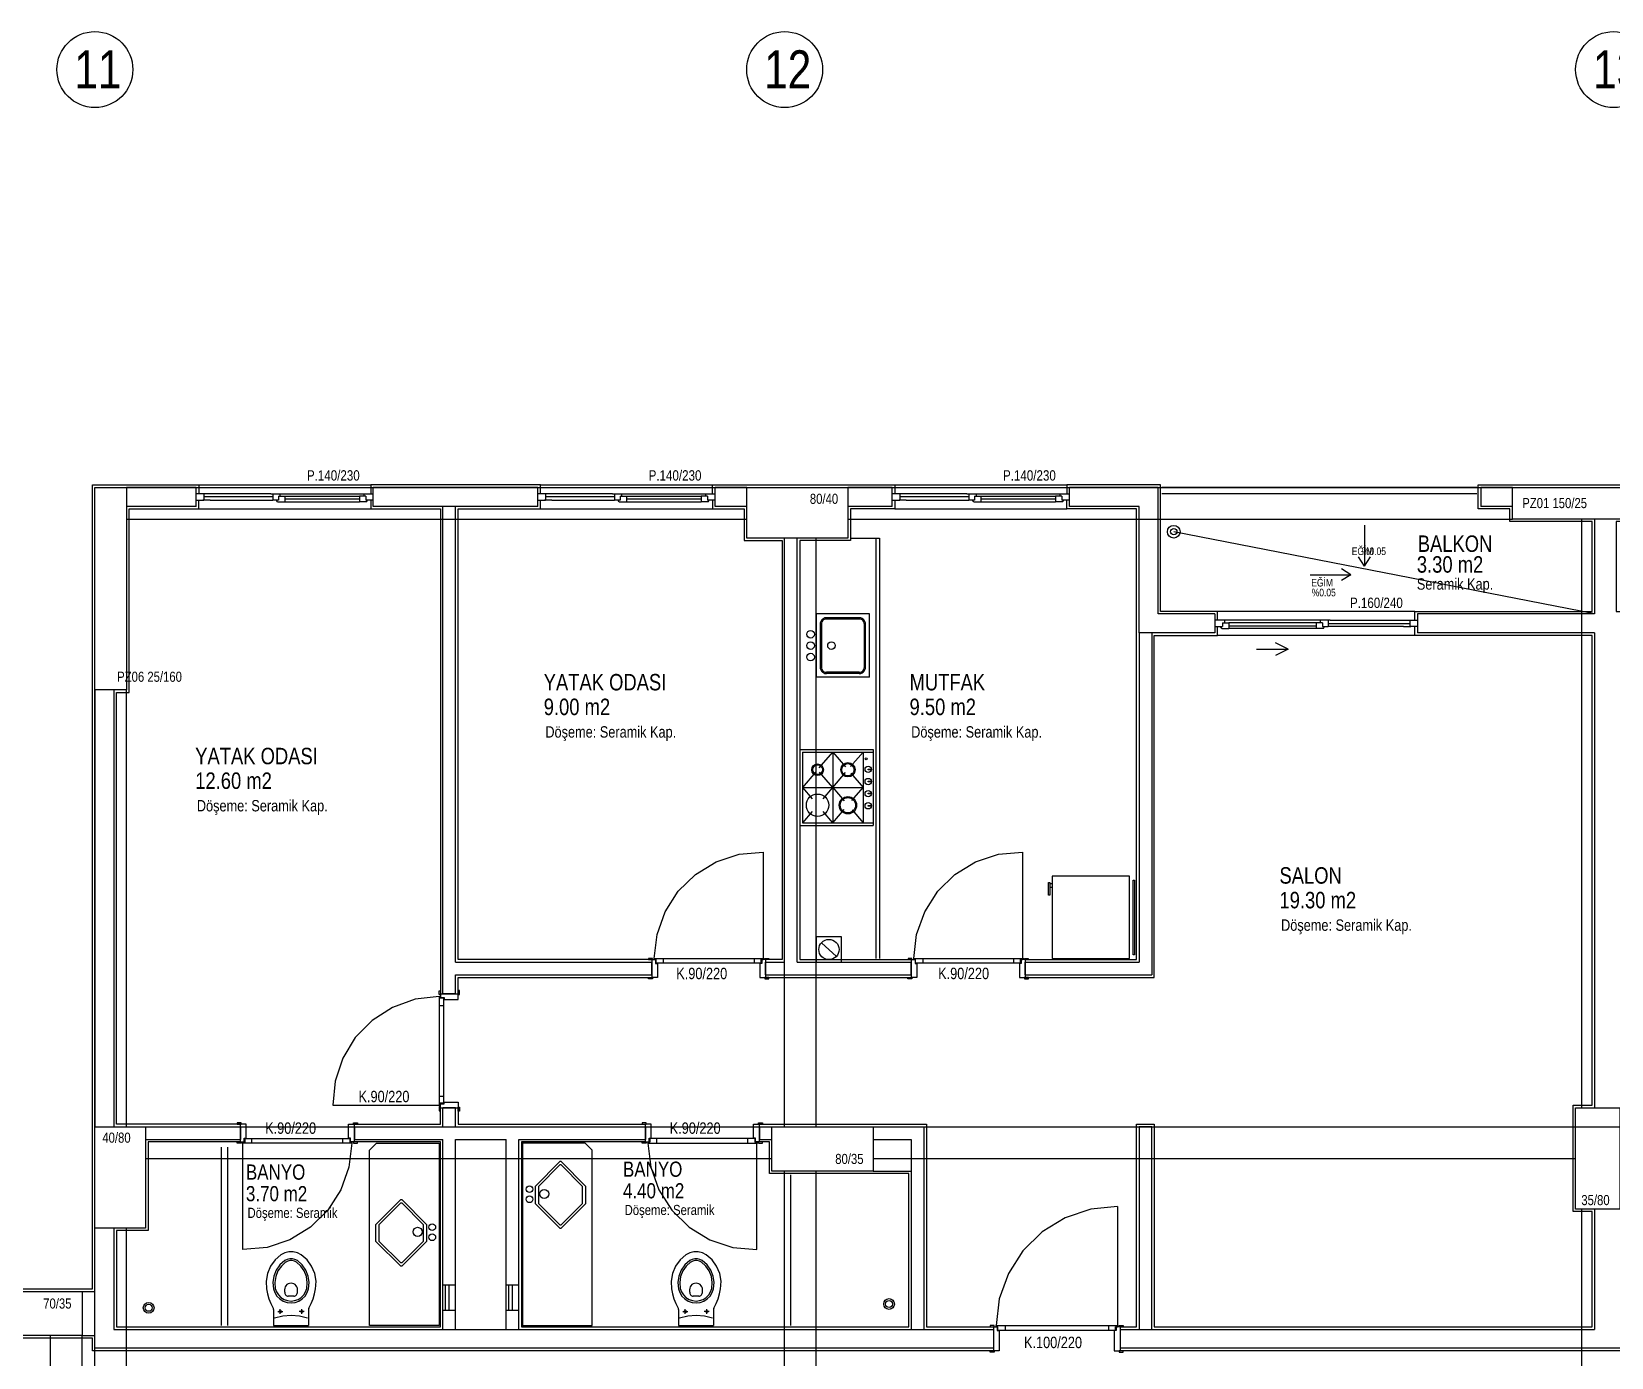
# Model space of a CAD drawing. Header units: centimetres. Extents: x 0 to 12847, y -30 to 2970.
# Drawn here: x 1662.8 to 1974.9, y 1356.9 to 1618.7 of the extents above; entities that cross this region are included whole.
import ezdxf

# ---------------------------------------------------------------- set-up
doc = ezdxf.new("R2010")
doc.units = ezdxf.units.CM
doc.layers.add('SCOTT-MIMARI', color=8, linetype='CONTINUOUS')
doc.styles.get("Standard").update_dxf_attribs({"font": 'arial.ttf', "width": 0.8})

msp = doc.modelspace()

# ---------------------------------------------------------------- linework, layer by layer
at = {"layer": 'SCOTT-MIMARI'}
for p, q in [((1710.05, 1527.47), (1695.3, 1527.47)), ((1695.3, 1526.22), (1696.8, 1526.22)), ((1698.05, 1526.22), (1696.64, 1526.22)), ((1696.8, 1527.47), (1696.8, 1526.22)), ((1710.42, 1526.84), (1696.8, 1526.84)), ((1698.05, 1526.22), (1710.42, 1526.22)), ((1710.05, 1527.47), (1711.92, 1527.47)), ((1710.42, 1527.47), (1710.42, 1526.22)), ((1711.55, 1526.22), (1710.42, 1526.22)), ((1711.55, 1526.97), (1712.8, 1526.97)), ((1711.55, 1526.97), (1711.55, 1526.22)), ((1711.92, 1526.97), (1711.92, 1527.47)), ((1712.8, 1526.97), (1727.55, 1526.97)), ((1712.8, 1526.97), (1712.8, 1525.84)), ((1727.55, 1526.4), (1712.8, 1526.4)), ((1728.8, 1526.97), (1727.55, 1526.97)), ((1727.55, 1526.97), (1727.55, 1525.84)), ((1728.42, 1527.47), (1728.42, 1526.97)), ((1728.42, 1527.47), (1730.3, 1527.47)), ((1728.8, 1526.97), (1728.8, 1526.22)), ((1730.3, 1526.22), (1728.8, 1526.22)), ((1777.55, 1527.47), (1762.8, 1527.47)), ((1762.8, 1526.22), (1764.3, 1526.22)), ((1765.55, 1526.22), (1764.14, 1526.22)), ((1764.3, 1527.47), (1764.3, 1526.22)), ((1777.92, 1526.84), (1764.3, 1526.84)), ((1765.55, 1526.22), (1777.92, 1526.22)), ((1777.55, 1527.47), (1779.42, 1527.47)), ((1777.92, 1527.47), (1777.92, 1526.22)), ((1779.05, 1526.22), (1777.92, 1526.22)), ((1779.05, 1526.97), (1780.3, 1526.97)), ((1779.05, 1526.97), (1779.05, 1526.22)), ((1779.42, 1526.97), (1779.42, 1527.47)), ((1780.3, 1526.97), (1795.05, 1526.97)), ((1780.3, 1526.97), (1780.3, 1525.84)), ((1795.05, 1526.4), (1780.3, 1526.4)), ((1796.3, 1526.97), (1795.05, 1526.97)), ((1795.05, 1526.97), (1795.05, 1525.84)), ((1795.92, 1527.47), (1795.92, 1526.97)), ((1795.92, 1527.47), (1797.8, 1527.47)), ((1796.3, 1526.97), (1796.3, 1526.22)), ((1797.8, 1526.22), (1796.3, 1526.22)), ((1847.55, 1527.47), (1832.8, 1527.47)), ((1832.8, 1526.22), (1834.3, 1526.22)), ((1835.55, 1526.22), (1834.14, 1526.22)), ((1834.3, 1527.47), (1834.3, 1526.22)), ((1847.92, 1526.84), (1834.3, 1526.84)), ((1835.55, 1526.22), (1847.92, 1526.22)), ((1847.55, 1527.47), (1849.42, 1527.47)), ((1847.92, 1527.47), (1847.92, 1526.22)), ((1849.05, 1526.22), (1847.92, 1526.22)), ((1849.05, 1526.97), (1850.3, 1526.97)), ((1849.05, 1526.97), (1849.05, 1526.22)), ((1849.42, 1526.97), (1849.42, 1527.47)), ((1850.3, 1526.97), (1865.05, 1526.97)), ((1850.3, 1526.97), (1850.3, 1525.84)), ((1865.05, 1526.4), (1850.3, 1526.4)), ((1866.3, 1526.97), (1865.05, 1526.97)), ((1865.05, 1526.97), (1865.05, 1525.84)), ((1865.92, 1527.47), (1865.92, 1526.97)), ((1865.92, 1527.47), (1867.8, 1527.47)), ((1866.3, 1526.97), (1866.3, 1526.22)), ((1867.8, 1526.22), (1866.3, 1526.22)), ((1711.39, 1525.84), (1712.8, 1525.84)), ((1712.8, 1525.84), (1727.55, 1525.84)), ((1728.96, 1525.84), (1727.55, 1525.84)), ((1778.89, 1525.84), (1780.3, 1525.84)), ((1780.3, 1525.84), (1795.05, 1525.84)), ((1796.46, 1525.84), (1795.05, 1525.84)), ((1848.89, 1525.84), (1850.3, 1525.84)), ((1850.3, 1525.84), (1865.05, 1525.84)), ((1866.46, 1525.84), (1865.05, 1525.84)), ((1830.3, 1518.72), (1830.3, 1435.72)), ((1828.3, 1503.72), (1817.8, 1503.72)), ((1817.8, 1503.72), (1817.8, 1491.22)), ((1818.55, 1501.72), (1818.55, 1493.22)), ((1818.8, 1501.72), (1818.8, 1493.22)), ((1826.3, 1502.97), (1819.8, 1502.97)), ((1826.3, 1502.72), (1819.8, 1502.72)), ((1827.3, 1493.22), (1827.3, 1501.72)), ((1827.55, 1493.22), (1827.55, 1501.72)), ((1828.3, 1491.22), (1828.3, 1503.72)), ((1898.42, 1502.47), (1896.55, 1502.47)), ((1896.55, 1501.22), (1898.05, 1501.22)), ((1898.05, 1501.97), (1899.3, 1501.97)), ((1898.05, 1501.97), (1898.05, 1501.22)), ((1898.42, 1502.47), (1898.42, 1501.97)), ((1916.55, 1501.97), (1899.3, 1501.97)), ((1899.3, 1501.97), (1899.3, 1500.84)), ((1899.3, 1501.4), (1916.55, 1501.4)), ((1917.8, 1501.97), (1916.55, 1501.97)), ((1916.55, 1501.97), (1916.55, 1500.84)), ((1919.3, 1502.47), (1917.42, 1502.47)), ((1917.42, 1501.97), (1917.42, 1502.47)), ((1917.8, 1501.97), (1917.8, 1501.22)), ((1917.8, 1501.22), (1918.92, 1501.22)), ((1918.92, 1502.47), (1918.92, 1501.22)), ((1918.92, 1501.84), (1935.05, 1501.84)), ((1933.8, 1501.22), (1918.92, 1501.22)), ((1919.3, 1502.47), (1936.55, 1502.47)), ((1933.8, 1501.22), (1935.21, 1501.22)), ((1935.05, 1502.47), (1935.05, 1501.22)), ((1936.55, 1501.22), (1935.05, 1501.22)), ((1897.89, 1500.84), (1899.3, 1500.84)), ((1916.55, 1500.84), (1899.3, 1500.84)), ((1917.96, 1500.84), (1916.55, 1500.84)), ((1826.3, 1492.22), (1819.8, 1492.22)), ((1826.3, 1491.97), (1819.8, 1491.97)), ((1828.3, 1491.22), (1817.8, 1491.22)), ((1814.55, 1476.96), (1829.05, 1476.96)), ((1814.55, 1476.96), (1814.55, 1461.96)), ((1815.05, 1476.46), (1815.05, 1462.46)), ((1815.05, 1476.46), (1829.05, 1476.46)), ((1818.39, 1473.36), (1821.05, 1476.46)), ((1821.05, 1476.46), (1823.55, 1473.54)), ((1821.05, 1476.46), (1821.05, 1462.46)), ((1824.58, 1473.58), (1827.05, 1476.46)), ((1827.05, 1476.46), (1827.05, 1462.46)), ((1829.05, 1476.96), (1829.05, 1461.96)), ((1828.05, 1472.97), (1828.05, 1473.1)), ((1828.05, 1473.1), (1828.67, 1473.1)), ((1828.67, 1472.97), (1828.05, 1472.97)), ((1817.66, 1472.51), (1815.05, 1469.46)), ((1821.05, 1469.46), (1818.43, 1472.52)), ((1821.05, 1469.46), (1823.56, 1472.39)), ((1824.61, 1472.3), (1827.05, 1469.46)), ((1828.05, 1470.57), (1828.05, 1470.71)), ((1828.05, 1470.71), (1828.67, 1470.71)), ((1828.67, 1470.57), (1828.05, 1470.57)), ((1815.05, 1469.46), (1816.97, 1467.22)), ((1815.05, 1469.46), (1827.05, 1469.46)), ((1819.13, 1467.22), (1821.05, 1469.46)), ((1821.05, 1469.46), (1823.29, 1466.85)), ((1824.84, 1466.89), (1827.05, 1469.46)), ((1828.05, 1468.18), (1828.05, 1468.31)), ((1828.05, 1468.31), (1828.67, 1468.31)), ((1828.67, 1468.18), (1828.05, 1468.18)), ((1816.97, 1464.7), (1815.05, 1462.46)), ((1821.05, 1462.46), (1819.13, 1464.7)), ((1821.05, 1462.46), (1823.32, 1465.12)), ((1824.86, 1465.02), (1827.05, 1462.46)), ((1828.05, 1465.78), (1828.05, 1465.92)), ((1828.05, 1465.92), (1828.67, 1465.92)), ((1828.67, 1465.78), (1828.05, 1465.78)), ((1815.05, 1462.46), (1827.05, 1462.46)), ((1827.05, 1462.46), (1829.05, 1462.46)), ((1807.3, 1456.71), (1807.3, 1435.72)), ((1858.55, 1456.71), (1858.55, 1435.72)), ((1879.66, 1451.94), (1864.41, 1451.94)), ((1879.66, 1435.69), (1879.66, 1451.94)), ((1880.41, 1436.44), (1880.41, 1451.19)), ((1880.41, 1451.19), (1880.66, 1451.19)), ((1880.66, 1451.19), (1880.66, 1436.44)), ((1863.66, 1450.69), (1863.91, 1450.69)), ((1863.66, 1448.19), (1863.66, 1450.69)), ((1863.91, 1448.19), (1863.66, 1448.19)), ((1863.91, 1450.69), (1863.91, 1448.19)), ((1864.41, 1450.44), (1863.91, 1450.44)), ((1864.41, 1449.69), (1863.91, 1449.69)), ((1785.44, 1435.71), (1784.67, 1435.71)), ((1784.67, 1435.71), (1784.67, 1435.47)), ((1785.44, 1435.47), (1785.44, 1435.71)), ((1785.8, 1435.72), (1807.3, 1435.72)), ((1785.8, 1435.47), (1785.8, 1435.72)), ((1787.58, 1435.72), (1787.58, 1434.75)), ((1805.51, 1435.72), (1805.51, 1434.75)), ((1807.3, 1435.47), (1807.3, 1435.72)), ((1807.66, 1435.71), (1808.42, 1435.71)), ((1807.66, 1435.47), (1807.66, 1435.71)), ((1808.42, 1435.71), (1808.42, 1435.47)), ((1836.69, 1435.71), (1835.92, 1435.71)), ((1835.92, 1435.71), (1835.92, 1435.47)), ((1836.69, 1435.47), (1836.69, 1435.71)), ((1837.05, 1435.72), (1858.55, 1435.72)), ((1837.05, 1435.47), (1837.05, 1435.72)), ((1838.83, 1435.72), (1838.83, 1434.75)), ((1856.76, 1435.72), (1856.76, 1434.75)), ((1858.55, 1435.47), (1858.55, 1435.72)), ((1858.91, 1435.71), (1859.67, 1435.71)), ((1858.91, 1435.47), (1858.91, 1435.71)), ((1859.67, 1435.71), (1859.67, 1435.47)), ((1864.41, 1435.69), (1879.66, 1435.69)), ((1880.66, 1436.44), (1880.41, 1436.44)), ((1784.67, 1435.47), (1785.44, 1435.47)), ((1785.3, 1435.47), (1786.05, 1435.47)), ((1785.3, 1435.47), (1785.3, 1431.97)), ((1786.18, 1435.48), (1785.8, 1435.48)), ((1786.05, 1435.47), (1786.05, 1434.72)), ((1786.05, 1434.72), (1786.42, 1434.72)), ((1786.18, 1434.75), (1786.18, 1435.48)), ((1806.92, 1434.75), (1786.18, 1434.75)), ((1786.42, 1434.72), (1786.42, 1431.97)), ((1807.05, 1434.72), (1806.67, 1434.72)), ((1806.67, 1434.72), (1806.67, 1431.97)), ((1806.92, 1435.48), (1807.3, 1435.48)), ((1806.92, 1434.75), (1806.92, 1435.48)), ((1807.05, 1435.47), (1807.05, 1434.72)), ((1807.8, 1435.47), (1807.05, 1435.47)), ((1808.42, 1435.47), (1807.66, 1435.47)), ((1807.8, 1435.47), (1807.8, 1431.97)), ((1835.92, 1435.47), (1836.69, 1435.47)), ((1836.55, 1435.47), (1837.3, 1435.47)), ((1836.55, 1435.47), (1836.55, 1431.97)), ((1837.43, 1435.48), (1837.05, 1435.48)), ((1837.3, 1435.47), (1837.3, 1434.72)), ((1837.3, 1434.72), (1837.67, 1434.72)), ((1837.43, 1434.75), (1837.43, 1435.48)), ((1858.17, 1434.75), (1837.43, 1434.75)), ((1837.67, 1434.72), (1837.67, 1431.97)), ((1858.3, 1434.72), (1857.92, 1434.72)), ((1857.92, 1434.72), (1857.92, 1431.97)), ((1858.17, 1435.48), (1858.55, 1435.48)), ((1858.17, 1434.75), (1858.17, 1435.48)), ((1858.3, 1435.47), (1858.3, 1434.72)), ((1859.05, 1435.47), (1858.3, 1435.47)), ((1859.67, 1435.47), (1858.91, 1435.47)), ((1859.05, 1435.47), (1859.05, 1431.97)), ((1743.3, 1428.58), (1743.3, 1429.34)), ((1743.3, 1429.34), (1743.55, 1429.34)), ((1743.55, 1429.34), (1743.55, 1428.58)), ((1747.34, 1429.36), (1747.05, 1429.36)), ((1747.05, 1429.36), (1747.05, 1428.58)), ((1747.34, 1428.58), (1747.34, 1429.36)), ((1784.66, 1431.68), (1784.66, 1431.97)), ((1784.66, 1431.97), (1785.44, 1431.97)), ((1785.44, 1431.68), (1784.66, 1431.68)), ((1786.42, 1431.97), (1785.3, 1431.97)), ((1785.44, 1431.97), (1785.44, 1431.68)), ((1806.67, 1431.97), (1807.8, 1431.97)), ((1807.66, 1431.97), (1807.66, 1431.68)), ((1808.44, 1431.97), (1807.66, 1431.97)), ((1807.66, 1431.68), (1808.44, 1431.68)), ((1808.44, 1431.68), (1808.44, 1431.97)), ((1835.91, 1431.68), (1835.91, 1431.97)), ((1835.91, 1431.97), (1836.69, 1431.97)), ((1836.69, 1431.68), (1835.91, 1431.68)), ((1837.67, 1431.97), (1836.55, 1431.97)), ((1836.69, 1431.97), (1836.69, 1431.68)), ((1857.92, 1431.97), (1859.05, 1431.97)), ((1858.91, 1431.97), (1858.91, 1431.68)), ((1859.69, 1431.97), (1858.91, 1431.97)), ((1858.91, 1431.68), (1859.69, 1431.68)), ((1859.69, 1431.68), (1859.69, 1431.97)), ((1743.55, 1428.58), (1743.3, 1428.58)), ((1743.3, 1428.22), (1743.3, 1406.72)), ((1743.55, 1428.22), (1743.3, 1428.22)), ((1743.3, 1426.43), (1744.26, 1426.43)), ((1743.53, 1427.84), (1743.53, 1428.22)), ((1744.26, 1427.84), (1743.53, 1427.84)), ((1743.55, 1428.72), (1743.55, 1427.97)), ((1743.55, 1428.72), (1747.05, 1428.72)), ((1743.55, 1427.97), (1744.3, 1427.97)), ((1744.26, 1407.1), (1744.26, 1427.84)), ((1744.3, 1427.97), (1744.3, 1427.59)), ((1744.3, 1427.59), (1747.05, 1427.59)), ((1747.05, 1427.59), (1747.05, 1428.72)), ((1747.05, 1428.58), (1747.34, 1428.58)), ((1743.3, 1408.5), (1744.26, 1408.5)), ((1722.3, 1406.72), (1743.3, 1406.72)), ((1743.55, 1406.72), (1743.3, 1406.72)), ((1743.3, 1406.36), (1743.3, 1405.59)), ((1743.55, 1406.36), (1743.3, 1406.36)), ((1743.3, 1405.59), (1743.55, 1405.59)), ((1743.53, 1407.1), (1743.53, 1406.72)), ((1744.26, 1407.1), (1743.53, 1407.1)), ((1743.55, 1406.97), (1744.3, 1406.97)), ((1743.55, 1406.22), (1743.55, 1406.97)), ((1743.55, 1405.59), (1743.55, 1406.36)), ((1743.55, 1406.22), (1747.05, 1406.22)), ((1744.3, 1406.97), (1744.3, 1407.34)), ((1744.3, 1407.34), (1747.05, 1407.34)), ((1747.05, 1407.34), (1747.05, 1406.22)), ((1747.05, 1406.36), (1747.34, 1406.36)), ((1747.05, 1405.58), (1747.05, 1406.36)), ((1747.34, 1405.58), (1747.05, 1405.58)), ((1747.34, 1406.36), (1747.34, 1405.58)), ((1675.3, 1402.47), (2729.05, 1402.47)), ((1703.41, 1403.25), (1703.41, 1402.97)), ((1704.19, 1403.25), (1703.41, 1403.25)), ((1703.41, 1402.97), (1704.19, 1402.97)), ((1705.17, 1402.97), (1704.05, 1402.97)), ((1704.05, 1399.47), (1704.05, 1402.97)), ((1704.19, 1402.97), (1704.19, 1403.25)), ((1705.17, 1400.22), (1705.17, 1402.97)), ((1725.42, 1402.97), (1726.55, 1402.97)), ((1725.42, 1400.22), (1725.42, 1402.97)), ((1726.41, 1402.97), (1726.41, 1403.25)), ((1726.41, 1403.25), (1727.19, 1403.25)), ((1727.19, 1402.97), (1726.41, 1402.97)), ((1726.55, 1399.47), (1726.55, 1402.97)), ((1727.19, 1403.25), (1727.19, 1402.97)), ((1783.41, 1403.25), (1783.41, 1402.97)), ((1784.19, 1403.25), (1783.41, 1403.25)), ((1783.41, 1402.97), (1784.19, 1402.97)), ((1785.17, 1402.97), (1784.05, 1402.97)), ((1784.05, 1399.47), (1784.05, 1402.97)), ((1784.19, 1402.97), (1784.19, 1403.25)), ((1785.17, 1400.22), (1785.17, 1402.97)), ((1805.42, 1402.97), (1806.55, 1402.97)), ((1805.42, 1400.22), (1805.42, 1402.97)), ((1806.41, 1402.97), (1806.41, 1403.25)), ((1806.41, 1403.25), (1807.19, 1403.25)), ((1807.19, 1402.97), (1806.41, 1402.97)), ((1806.55, 1399.47), (1806.55, 1402.97)), ((1807.19, 1403.25), (1807.19, 1402.97)), ((1703.42, 1399.47), (1704.19, 1399.47)), ((1703.42, 1399.22), (1703.42, 1399.47)), ((1704.19, 1399.22), (1703.42, 1399.22)), ((1704.05, 1399.47), (1704.8, 1399.47)), ((1704.19, 1399.47), (1704.19, 1399.22)), ((1704.55, 1399.47), (1704.55, 1399.22)), ((1704.93, 1399.45), (1704.55, 1399.45)), ((1726.05, 1399.22), (1704.55, 1399.22)), ((1704.55, 1378.22), (1704.55, 1399.22)), ((1704.8, 1400.22), (1705.17, 1400.22)), ((1704.8, 1399.47), (1704.8, 1400.22)), ((1704.93, 1400.18), (1725.67, 1400.18)), ((1704.93, 1400.18), (1704.93, 1399.45)), ((1706.33, 1399.22), (1706.33, 1400.18)), ((1724.26, 1399.22), (1724.26, 1400.18)), ((1725.8, 1400.22), (1725.42, 1400.22)), ((1725.67, 1400.18), (1725.67, 1399.45)), ((1725.67, 1399.45), (1726.05, 1399.45)), ((1725.8, 1399.47), (1725.8, 1400.22)), ((1726.55, 1399.47), (1725.8, 1399.47)), ((1726.05, 1399.47), (1726.05, 1399.22)), ((1727.17, 1399.47), (1726.41, 1399.47)), ((1726.41, 1399.47), (1726.41, 1399.22)), ((1726.41, 1399.22), (1727.17, 1399.22)), ((1727.17, 1399.22), (1727.17, 1399.47)), ((1783.42, 1399.47), (1784.19, 1399.47)), ((1783.42, 1399.22), (1783.42, 1399.47)), ((1784.19, 1399.22), (1783.42, 1399.22)), ((1784.05, 1399.47), (1784.8, 1399.47)), ((1784.19, 1399.47), (1784.19, 1399.22)), ((1784.55, 1399.47), (1784.55, 1399.22)), ((1784.93, 1399.45), (1784.55, 1399.45)), ((1784.55, 1399.22), (1806.05, 1399.22)), ((1784.8, 1399.47), (1784.8, 1400.22)), ((1784.8, 1400.22), (1785.17, 1400.22)), ((1805.67, 1400.18), (1784.93, 1400.18)), ((1784.93, 1400.18), (1784.93, 1399.45)), ((1786.33, 1399.22), (1786.33, 1400.18)), ((1804.26, 1399.22), (1804.26, 1400.18)), ((1805.8, 1400.22), (1805.42, 1400.22)), ((1805.67, 1400.18), (1805.67, 1399.45)), ((1805.67, 1399.45), (1806.05, 1399.45)), ((1805.8, 1399.47), (1805.8, 1400.22)), ((1806.55, 1399.47), (1805.8, 1399.47)), ((1806.05, 1399.47), (1806.05, 1399.22)), ((1806.05, 1378.22), (1806.05, 1399.22)), ((1807.17, 1399.47), (1806.41, 1399.47)), ((1806.41, 1399.47), (1806.41, 1399.22)), ((1806.41, 1399.22), (1807.17, 1399.22)), ((1807.17, 1399.22), (1807.17, 1399.47)), ((1877.3, 1386.71), (1877.3, 1363.22)), ((1714.59, 1368.99), (1713.51, 1368.99)), ((1794.59, 1368.99), (1793.51, 1368.99)), ((1710.61, 1366.36), (1710.61, 1363.22)), ((1711.46, 1365.97), (1712.43, 1365.97)), ((1711.92, 1365.5), (1711.92, 1366.43)), ((1716.64, 1365.97), (1715.66, 1365.97)), ((1716.18, 1365.5), (1716.18, 1366.43)), ((1717.48, 1366.36), (1717.48, 1363.22)), ((1790.61, 1366.36), (1790.61, 1363.22)), ((1791.46, 1365.97), (1792.43, 1365.97)), ((1791.92, 1365.5), (1791.92, 1366.43)), ((1796.64, 1365.97), (1795.66, 1365.97)), ((1796.18, 1365.5), (1796.18, 1366.43)), ((1797.48, 1366.36), (1797.48, 1363.22)), ((1710.61, 1363.22), (1717.48, 1363.22)), ((1790.61, 1363.22), (1797.48, 1363.22)), ((1852.94, 1363.21), (1852.17, 1363.21)), ((1852.17, 1363.21), (1852.17, 1362.97)), ((1852.17, 1362.97), (1852.94, 1362.97)), ((1852.8, 1362.97), (1853.55, 1362.97)), ((1852.8, 1362.97), (1852.8, 1358.22)), ((1852.94, 1362.97), (1852.94, 1363.21)), ((1853.3, 1363.22), (1877.3, 1363.22)), ((1853.3, 1362.97), (1853.3, 1363.22)), ((1853.68, 1362.98), (1853.3, 1362.98)), ((1853.55, 1362.97), (1853.55, 1362.22)), ((1853.55, 1362.22), (1853.92, 1362.22)), ((1853.68, 1362.25), (1853.68, 1362.98)), ((1876.92, 1362.25), (1853.68, 1362.25)), ((1853.92, 1362.22), (1853.92, 1358.22)), ((1855.08, 1363.22), (1855.08, 1362.25)), ((1875.51, 1363.22), (1875.51, 1362.25)), ((1877.05, 1362.22), (1876.67, 1362.22)), ((1876.67, 1362.22), (1876.67, 1358.22)), ((1876.92, 1362.98), (1877.3, 1362.98)), ((1876.92, 1362.25), (1876.92, 1362.98)), ((1877.05, 1362.97), (1877.05, 1362.22)), ((1877.8, 1362.97), (1877.05, 1362.97)), ((1877.3, 1362.97), (1877.3, 1363.22)), ((1877.66, 1363.21), (1878.42, 1363.21)), ((1877.66, 1362.97), (1877.66, 1363.21)), ((1878.42, 1362.97), (1877.66, 1362.97)), ((1877.8, 1362.97), (1877.8, 1358.22)), ((1878.42, 1363.21), (1878.42, 1362.97)), ((1852.16, 1357.93), (1852.16, 1358.22)), ((1852.16, 1358.22), (1852.94, 1358.22)), ((1852.94, 1357.93), (1852.16, 1357.93)), ((1853.92, 1358.22), (1852.8, 1358.22)), ((1852.94, 1358.22), (1852.94, 1357.93)), ((1876.67, 1358.22), (1877.8, 1358.22)), ((1877.66, 1358.22), (1877.66, 1357.93)), ((1878.44, 1358.22), (1877.66, 1358.22)), ((1877.66, 1357.93), (1878.44, 1357.93)), ((1878.44, 1357.93), (1878.44, 1358.22))]:
    msp.add_line(p, q, dxfattribs=at)
for points in [[(1649.05, 1370.47), (1674.8, 1370.47), (1674.8, 1529.22), (1695.8, 1529.22), (1695.8, 1527.47)], [(1695.8, 1529.22), (1729.8, 1529.22)], [(1763.3, 1527.47), (1763.3, 1529.22), (1729.8, 1529.22), (1729.8, 1527.47)], [(1763.3, 1529.22), (1797.3, 1529.22)], [(1797.3, 1527.47), (1797.3, 1529.22), (1833.3, 1529.22), (1833.3, 1527.47)], [(1833.3, 1529.22), (1867.3, 1529.22)], [(1897.05, 1502.47), (1897.05, 1504.22), (1885.8, 1504.22), (1885.8, 1529.22), (1867.3, 1529.22), (1867.3, 1527.47)], [(1936.05, 1502.47), (1936.05, 1504.22), (1971.05, 1504.22), (1971.05, 1521.97), (1954.8, 1521.97), (1954.8, 1524.47), (1948.55, 1524.47), (1948.55, 1529.22), (1999.55, 1529.22), (1999.55, 1524.47), (1993.3, 1524.47), (1993.3, 1521.97), (1975.8, 1521.97), (1975.8, 1504.22), (2010.8, 1504.22), (2010.8, 1502.47)], [(1675.3, 1528.72), (1681.55, 1528.72), (1681.55, 1488.72), (1675.3, 1488.72), (1675.3, 1528.72)], [(1704.05, 1402.97), (1679.55, 1402.97), (1679.55, 1488.22), (1682.05, 1488.22), (1682.05, 1524.47), (1695.8, 1524.47), (1695.8, 1526.22)], [(1681.55, 1528.72), (1804.05, 1528.72)], [(1695.3, 1528.72), (1681.55, 1528.72)], [(1695.3, 1524.97), (1695.3, 1528.72)], [(1711.39, 1525.84), (1711.17, 1526.22)], [(1711.92, 1527.47), (1728.42, 1527.47)], [(1728.96, 1525.84), (1729.17, 1526.22)], [(1729.8, 1526.22), (1729.8, 1524.47), (1743.55, 1524.47), (1743.55, 1428.72)], [(1762.8, 1528.72), (1730.3, 1528.72)], [(1730.3, 1524.97), (1730.3, 1528.72)], [(1785.3, 1435.47), (1747.05, 1435.47), (1747.05, 1524.47), (1763.3, 1524.47), (1763.3, 1526.22)], [(1762.8, 1524.97), (1762.8, 1528.72)], [(1778.89, 1525.84), (1778.67, 1526.22)], [(1779.42, 1527.47), (1795.92, 1527.47)], [(1796.46, 1525.84), (1796.67, 1526.22)], [(1797.3, 1526.22), (1797.3, 1524.47), (1803.55, 1524.47), (1803.55, 1518.22), (1811.05, 1518.22), (1811.05, 1435.47), (1807.8, 1435.47)], [(1804.05, 1528.72), (1797.8, 1528.72)], [(1797.8, 1524.97), (1797.8, 1528.72)], [(1804.05, 1528.72), (1824.05, 1528.72), (1824.05, 1518.72), (1804.05, 1518.72), (1804.05, 1528.72)], [(1833.3, 1526.22), (1833.3, 1524.47), (1824.55, 1524.47), (1824.55, 1518.22), (1814.55, 1518.22), (1814.55, 1435.47), (1836.55, 1435.47)], [(1824.05, 1528.72), (1955.3, 1528.72)], [(1832.8, 1528.72), (1824.05, 1528.72)], [(1832.8, 1524.97), (1832.8, 1528.72)], [(1848.89, 1525.84), (1848.67, 1526.22)], [(1849.42, 1527.47), (1865.92, 1527.47)], [(1859.05, 1435.47), (1881.05, 1435.47), (1881.05, 1524.47), (1867.3, 1524.47), (1867.3, 1526.22)], [(1866.46, 1525.84), (1866.67, 1526.22)], [(1867.8, 1524.97), (1867.8, 1528.72)], [(1885.3, 1528.72), (1867.8, 1528.72)], [(1885.3, 1503.72), (1885.3, 1528.72)], [(1948.3, 1528.72), (1886.05, 1528.72)], [(1948.3, 1527.47), (1886.05, 1527.47)], [(1955.3, 1528.72), (1949.05, 1528.72)], [(1949.05, 1528.72), (1949.05, 1524.97)], [(1955.3, 1528.72), (1992.8, 1528.72), (1992.8, 1522.47), (1955.3, 1522.47), (1955.3, 1528.72)], [(1695.3, 1524.97), (1681.55, 1524.97)], [(1695.8, 1524.47), (1729.8, 1524.47)], [(1762.8, 1524.97), (1730.3, 1524.97)], [(1744.05, 1428.72), (1744.05, 1524.97)], [(1746.55, 1434.97), (1746.55, 1524.97)], [(1763.3, 1524.47), (1797.3, 1524.47)], [(1804.05, 1524.97), (1797.8, 1524.97)], [(1832.8, 1524.97), (1824.05, 1524.97)], [(1833.3, 1524.47), (1867.3, 1524.47)], [(1881.55, 1524.97), (1867.8, 1524.97)], [(1881.55, 1499.97), (1881.55, 1524.97)], [(1955.3, 1524.97), (1949.05, 1524.97)], [(1681.55, 1522.47), (1804.05, 1522.47)], [(1824.05, 1522.47), (1955.3, 1522.47)], [(1971.55, 1503.72), (1888.42, 1519.97)], [(1926.08, 1521.25), (1926.08, 1513.17)], [(1969.05, 1406.22), (1969.05, 1522.47)], [(1971.55, 1522.47), (1971.55, 1503.72)], [(1811.55, 1402.47), (1811.55, 1518.72)], [(1811.55, 1434.97), (1811.55, 1518.72)], [(1814.05, 1434.97), (1814.05, 1518.72)], [(1817.8, 1402.47), (1817.8, 1518.72)], [(1824.55, 1518.72), (1830.3, 1518.72)], [(1829.55, 1518.72), (1829.55, 1435.72)], [(1926.08, 1513.17), (1924.91, 1515.02)], [(1926.08, 1513.17), (1927.25, 1515.02)], [(1915.33, 1511.47), (1923.41, 1511.47)], [(1923.41, 1511.47), (1921.56, 1512.64)], [(1923.41, 1511.47), (1921.56, 1510.31)], [(1936.05, 1504.22), (1897.05, 1504.22)], [(1819.8, 1502.97), (1819.52, 1502.94), (1819.26, 1502.84), (1819.02, 1502.69), (1818.82, 1502.5), (1818.67, 1502.26), (1818.58, 1501.99), (1818.55, 1501.72)], [(1819.8, 1502.72), (1819.58, 1502.69), (1819.36, 1502.62), (1819.17, 1502.5), (1819.02, 1502.34), (1818.9, 1502.15), (1818.82, 1501.94), (1818.8, 1501.72)], [(1827.55, 1501.72), (1827.52, 1501.99), (1827.42, 1502.26), (1827.28, 1502.5), (1827.08, 1502.69), (1826.84, 1502.84), (1826.58, 1502.94), (1826.3, 1502.97)], [(1827.3, 1501.72), (1827.27, 1501.94), (1827.2, 1502.15), (1827.08, 1502.34), (1826.92, 1502.5), (1826.73, 1502.62), (1826.52, 1502.69), (1826.3, 1502.72)], [(1859.05, 1431.97), (1884.55, 1431.97), (1884.55, 1499.47), (1897.05, 1499.47), (1897.05, 1501.22)], [(1877.8, 1362.97), (1881.05, 1362.97), (1881.05, 1402.97), (1884.55, 1402.97), (1884.55, 1362.97), (1971.05, 1362.97), (1971.05, 1385.72), (1967.3, 1385.72), (1967.3, 1406.72), (1971.05, 1406.72), (1971.05, 1499.47), (1936.05, 1499.47), (1936.05, 1501.22)], [(1896.55, 1503.72), (1885.3, 1503.72)], [(1896.55, 1503.72), (1896.55, 1499.97)], [(1897.89, 1500.84), (1897.67, 1501.22)], [(1917.42, 1502.47), (1898.42, 1502.47)], [(1917.96, 1500.84), (1918.17, 1501.22)], [(1971.55, 1503.72), (1936.55, 1503.72)], [(1936.55, 1503.72), (1936.55, 1499.97)], [(1881.55, 1499.97), (1881.55, 1434.97)], [(1896.55, 1499.97), (1881.55, 1499.97)], [(1884.05, 1499.97), (1884.05, 1432.47)], [(1936.05, 1499.47), (1897.05, 1499.47)], [(1910.99, 1496.8), (1908.49, 1498.05)], [(1971.55, 1499.97), (1936.55, 1499.97)], [(1971.55, 1499.97), (1971.55, 1406.22)], [(1904.74, 1496.8), (1910.99, 1496.8)], [(1910.99, 1496.8), (1908.49, 1495.55)], [(1818.55, 1493.22), (1818.58, 1492.94), (1818.67, 1492.67), (1818.82, 1492.44), (1819.02, 1492.24), (1819.26, 1492.09), (1819.52, 1492), (1819.8, 1491.97)], [(1818.8, 1493.22), (1818.82, 1492.99), (1818.9, 1492.78), (1819.02, 1492.59), (1819.17, 1492.43), (1819.36, 1492.32), (1819.58, 1492.24), (1819.8, 1492.22)], [(1826.3, 1492.22), (1826.52, 1492.24), (1826.73, 1492.32), (1826.92, 1492.43), (1827.08, 1492.59), (1827.2, 1492.78), (1827.27, 1492.99), (1827.3, 1493.22)], [(1826.3, 1491.97), (1826.58, 1492), (1826.84, 1492.09), (1827.08, 1492.24), (1827.28, 1492.44), (1827.42, 1492.67), (1827.52, 1492.94), (1827.55, 1493.22)], [(1675.3, 1402.47), (1675.3, 1488.72)], [(1675.3, 1488.72), (1675.3, 1402.47)], [(1679.05, 1488.72), (1679.05, 1402.47)], [(1681.55, 1402.47), (1681.55, 1488.72)], [(1814.55, 1461.96), (1829.05, 1461.96)], [(1785.8, 1435.72), (1786.36, 1440.45), (1787.96, 1444.94), (1790.54, 1448.96), (1793.95, 1452.29), (1798.02, 1454.77), (1802.55, 1456.27), (1807.3, 1456.71)], [(1837.05, 1435.72), (1837.61, 1440.45), (1839.21, 1444.94), (1841.79, 1448.96), (1845.2, 1452.29), (1849.27, 1454.77), (1853.8, 1456.27), (1858.55, 1456.71)], [(1864.41, 1451.94), (1864.41, 1435.69)], [(1817.8, 1434.97), (1822.8, 1434.97), (1822.8, 1439.97), (1817.8, 1439.97), (1817.8, 1434.97)], [(1821.77, 1436.11), (1818.83, 1438.82)], [(1807.53, 1435.61), (1807.38, 1435.61), (1807.53, 1435.61)], [(1858.78, 1435.61), (1858.63, 1435.61), (1858.78, 1435.61)], [(1746.55, 1434.97), (1785.3, 1434.97)], [(1746.55, 1428.72), (1746.55, 1432.47)], [(1746.55, 1432.47), (1785.3, 1432.47)], [(1785.3, 1432.47), (1785.3, 1434.97)], [(1807.8, 1434.97), (1811.55, 1434.97)], [(1807.8, 1432.47), (1807.8, 1434.97)], [(1807.8, 1432.47), (1836.55, 1432.47)], [(1814.05, 1434.97), (1836.55, 1434.97)], [(1836.55, 1432.47), (1836.55, 1434.97)], [(1859.05, 1434.97), (1881.55, 1434.97)], [(1859.05, 1432.47), (1859.05, 1434.97)], [(1859.05, 1432.47), (1884.05, 1432.47)], [(1747.05, 1428.72), (1747.05, 1431.97), (1785.3, 1431.97)], [(1807.8, 1431.97), (1836.55, 1431.97)], [(1743.3, 1428.22), (1738.56, 1427.66), (1734.07, 1426.05), (1730.06, 1423.48), (1726.73, 1420.07), (1724.25, 1415.99), (1722.75, 1411.47), (1722.3, 1406.72)], [(1746.55, 1428.72), (1744.05, 1428.72)], [(1726.55, 1402.97), (1743.55, 1402.97), (1743.55, 1406.22)], [(1743.4, 1406.48), (1743.4, 1406.64), (1743.4, 1406.48)], [(1744.05, 1402.47), (1744.05, 1406.22)], [(1746.55, 1406.22), (1744.05, 1406.22)], [(1746.55, 1402.47), (1746.55, 1406.22)], [(1747.05, 1406.22), (1747.05, 1402.97), (1784.05, 1402.97)], [(1967.8, 1406.22), (1976.55, 1406.22), (1976.55, 1386.22), (1967.8, 1386.22), (1967.8, 1406.22)], [(1675.3, 1402.47), (1685.3, 1402.47), (1685.3, 1382.47), (1675.3, 1382.47), (1675.3, 1402.47)], [(1685.3, 1402.47), (1809.05, 1402.47)], [(1685.3, 1402.47), (1704.05, 1402.47)], [(1704.05, 1402.47), (1704.05, 1399.97)], [(1726.55, 1402.47), (1744.05, 1402.47)], [(1726.55, 1402.47), (1726.55, 1399.97)], [(1746.55, 1402.47), (1784.05, 1402.47)], [(1784.05, 1402.47), (1784.05, 1399.97)], [(1806.55, 1402.97), (1839.55, 1402.97), (1839.55, 1362.97), (1852.8, 1362.97)], [(1806.55, 1402.47), (1809.05, 1402.47)], [(1806.55, 1402.47), (1806.55, 1399.97)], [(1809.05, 1402.47), (1829.05, 1402.47), (1829.05, 1393.72), (1809.05, 1393.72), (1809.05, 1402.47)], [(1829.05, 1402.47), (1967.8, 1402.47)], [(1829.05, 1402.47), (1839.05, 1402.47)], [(1839.05, 1402.47), (1839.05, 1362.47)], [(1884.05, 1362.47), (1884.05, 1402.47), (1881.55, 1402.47), (1881.55, 1362.47)], [(1704.05, 1399.47), (1685.8, 1399.47), (1685.8, 1381.97), (1679.55, 1381.97), (1679.55, 1362.97), (1743.55, 1362.97), (1743.55, 1399.47), (1726.55, 1399.47)], [(1685.3, 1399.97), (1704.05, 1399.97)], [(1700.3, 1363.22), (1700.3, 1398.47)], [(1701.55, 1363.22), (1701.55, 1398.47)], [(1704.32, 1399.32), (1704.47, 1399.32), (1704.32, 1399.32)], [(1726.05, 1399.22), (1725.49, 1394.48), (1723.88, 1389.99), (1721.31, 1385.98), (1717.9, 1382.64), (1713.82, 1380.16), (1709.3, 1378.66), (1704.55, 1378.22)], [(1726.55, 1399.97), (1744.05, 1399.97)], [(1729.55, 1363.22), (1729.55, 1397.82), (1730.94, 1399.22), (1743.3, 1399.22), (1743.3, 1363.22), (1729.55, 1363.22), (1729.55, 1363.22)], [(1744.05, 1362.47), (1744.05, 1399.97)], [(1746.55, 1362.47), (1746.55, 1399.97)], [(1746.55, 1399.97), (1756.55, 1399.97)], [(1756.55, 1362.47), (1756.55, 1399.97)], [(1759.05, 1362.47), (1759.05, 1399.97)], [(1759.05, 1399.97), (1784.05, 1399.97)], [(1784.05, 1399.47), (1759.55, 1399.47), (1759.55, 1362.97), (1836.05, 1362.97), (1836.05, 1393.22), (1808.55, 1393.22), (1808.55, 1399.47), (1806.55, 1399.47)], [(1773.55, 1363.22), (1773.55, 1397.82), (1772.15, 1399.22), (1759.8, 1399.22), (1759.8, 1363.22), (1773.55, 1363.22), (1773.55, 1363.22)], [(1784.55, 1399.22), (1785.11, 1394.48), (1786.71, 1389.99), (1789.29, 1385.98), (1792.7, 1382.64), (1796.77, 1380.16), (1801.3, 1378.66), (1806.05, 1378.22)], [(1806.28, 1399.32), (1806.13, 1399.32), (1806.28, 1399.32)], [(1806.55, 1399.97), (1809.05, 1399.97)], [(1829.05, 1399.97), (1836.55, 1399.97)], [(1836.55, 1399.97), (1836.55, 1362.47)], [(1685.3, 1396.22), (1809.05, 1396.22)], [(1767.39, 1395.58), (1767.17, 1395.58), (1762.27, 1390.68), (1762.27, 1387.34), (1767.17, 1382.43), (1767.39, 1382.43), (1772.29, 1387.34), (1772.29, 1390.68), (1767.39, 1395.58)], [(1829.05, 1396.22), (1967.8, 1396.22)], [(1767.39, 1394.92), (1767.17, 1394.92), (1762.93, 1390.68), (1762.93, 1387.34), (1767.17, 1383.1), (1767.39, 1383.1), (1771.62, 1387.34), (1771.62, 1390.68), (1767.39, 1394.92)], [(1811.55, 1291.22), (1811.55, 1393.72)], [(1811.55, 1363.22), (1811.55, 1392.97)], [(1812.8, 1363.22), (1812.8, 1392.97)], [(1817.8, 1291.22), (1817.8, 1393.72)], [(1829.05, 1393.72), (1836.55, 1393.72)], [(1735.71, 1388.08), (1735.93, 1388.08), (1740.83, 1383.18), (1740.83, 1379.84), (1735.93, 1374.93), (1735.71, 1374.93), (1730.81, 1379.84), (1730.81, 1383.18), (1735.71, 1388.08)], [(1735.71, 1387.42), (1735.93, 1387.42), (1740.16, 1383.18), (1740.16, 1379.84), (1735.93, 1375.6), (1735.71, 1375.6), (1731.47, 1379.84), (1731.47, 1383.18), (1735.71, 1387.42)], [(1877.3, 1386.71), (1872, 1386.18), (1866.96, 1384.48), (1862.43, 1381.7), (1858.63, 1377.98), (1855.75, 1373.5), (1853.95, 1368.5), (1853.3, 1363.22)], [(1969.05, 1298.72), (1969.05, 1386.22)], [(1971.55, 1386.22), (1971.55, 1362.47)], [(1675.3, 1302.47), (1675.3, 1382.47)], [(1852.8, 1358.72), (1675.3, 1358.72), (1675.3, 1382.47)], [(1679.05, 1382.47), (1679.05, 1362.47), (1852.8, 1362.47)], [(1681.55, 1302.47), (1681.55, 1382.47)], [(1712.04, 1377.2), (1710.88, 1376.18), (1709.98, 1374.92), (1709.38, 1373.5), (1709.11, 1371.97), (1709.19, 1370.43)], [(1716.06, 1377.2), (1715.3, 1377.58), (1714.47, 1377.77), (1713.62, 1377.77), (1712.8, 1377.58), (1712.04, 1377.2)], [(1715.29, 1376.06), (1714.82, 1376.29), (1714.31, 1376.4), (1713.79, 1376.4), (1713.28, 1376.29), (1712.8, 1376.06)], [(1718.9, 1370.43), (1718.99, 1371.97), (1718.72, 1373.5), (1718.12, 1374.92), (1717.22, 1376.18), (1716.06, 1377.2)], [(1792.04, 1377.2), (1790.88, 1376.18), (1789.98, 1374.92), (1789.38, 1373.5), (1789.11, 1371.97), (1789.19, 1370.43)], [(1796.06, 1377.2), (1795.3, 1377.58), (1794.47, 1377.77), (1793.62, 1377.77), (1792.8, 1377.58), (1792.04, 1377.2)], [(1795.29, 1376.06), (1794.82, 1376.29), (1794.31, 1376.4), (1793.79, 1376.4), (1793.28, 1376.29), (1792.8, 1376.06)], [(1798.9, 1370.43), (1798.99, 1371.97), (1798.72, 1373.5), (1798.12, 1374.92), (1797.22, 1376.18), (1796.06, 1377.2)], [(1712.8, 1376.06), (1711.86, 1375.21), (1711.13, 1374.17), (1710.66, 1372.99), (1710.48, 1371.74), (1710.58, 1370.47)], [(1713.01, 1375.77), (1712.13, 1374.97), (1711.45, 1374), (1711.01, 1372.9), (1710.83, 1371.73), (1710.93, 1370.54)], [(1715.1, 1375.76), (1714.7, 1375.95), (1714.27, 1376.05), (1713.83, 1376.05), (1713.39, 1375.95), (1712.99, 1375.76)], [(1717.16, 1370.54), (1717.26, 1371.73), (1717.09, 1372.9), (1716.65, 1374), (1715.97, 1374.97), (1715.09, 1375.77)], [(1717.51, 1370.47), (1717.62, 1371.74), (1717.43, 1372.99), (1716.96, 1374.17), (1716.24, 1375.21), (1715.29, 1376.06)], [(1792.8, 1376.06), (1791.86, 1375.21), (1791.13, 1374.17), (1790.66, 1372.99), (1790.48, 1371.74), (1790.58, 1370.47)], [(1793.01, 1375.77), (1792.13, 1374.97), (1791.45, 1374), (1791.01, 1372.9), (1790.83, 1371.73), (1790.93, 1370.54)], [(1795.1, 1375.76), (1794.7, 1375.95), (1794.27, 1376.05), (1793.83, 1376.05), (1793.39, 1375.95), (1792.99, 1375.76)], [(1797.16, 1370.54), (1797.26, 1371.73), (1797.09, 1372.9), (1796.65, 1374), (1795.97, 1374.97), (1795.09, 1375.77)], [(1797.51, 1370.47), (1797.62, 1371.74), (1797.43, 1372.99), (1796.96, 1374.17), (1796.24, 1375.21), (1795.29, 1376.06)], [(1655.3, 1369.97), (1672.8, 1369.97), (1672.8, 1361.22), (1655.3, 1361.22), (1655.3, 1369.97)], [(1672.8, 1369.97), (1675.3, 1369.97)], [(1709.18, 1370.48), (1709.39, 1369.48), (1709.68, 1368.5), (1710.07, 1367.55), (1710.54, 1366.64)], [(1710.58, 1370.48), (1710.84, 1369.73), (1711.27, 1369.05), (1711.83, 1368.49), (1712.5, 1368.06), (1713.26, 1367.79), (1714.05, 1367.7)], [(1710.93, 1370.56), (1711.17, 1369.88), (1711.55, 1369.27), (1712.05, 1368.76), (1712.66, 1368.38), (1713.34, 1368.14), (1714.05, 1368.06)], [(1714.04, 1371.58), (1713.75, 1371.54), (1713.48, 1371.45), (1713.24, 1371.3), (1713.04, 1371.09), (1712.89, 1370.85), (1712.79, 1370.58), (1712.76, 1370.3)], [(1712.77, 1370.4), (1712.76, 1370.19), (1712.77, 1369.97), (1712.8, 1369.75), (1712.83, 1369.53)], [(1714.04, 1368.06), (1714.76, 1368.14), (1715.44, 1368.38), (1716.04, 1368.76), (1716.55, 1369.27), (1716.93, 1369.88), (1717.17, 1370.56)], [(1714.05, 1367.7), (1714.84, 1367.79), (1715.59, 1368.06), (1716.27, 1368.49), (1716.83, 1369.05), (1717.25, 1369.73), (1717.52, 1370.48)], [(1715.33, 1370.3), (1715.3, 1370.58), (1715.21, 1370.85), (1715.06, 1371.09), (1714.85, 1371.3), (1714.61, 1371.45), (1714.34, 1371.54), (1714.06, 1371.58)], [(1715.26, 1369.53), (1715.3, 1369.75), (1715.32, 1369.97), (1715.33, 1370.19), (1715.33, 1370.4)], [(1717.56, 1366.64), (1718.03, 1367.55), (1718.41, 1368.5), (1718.71, 1369.48), (1718.91, 1370.48)], [(1746.55, 1371.22), (1744.05, 1371.22)], [(1744.55, 1366.22), (1744.55, 1371.22)], [(1745.3, 1366.22), (1745.3, 1371.22)], [(1759.05, 1371.22), (1756.55, 1371.22)], [(1757.05, 1366.22), (1757.05, 1371.22)], [(1757.8, 1366.22), (1757.8, 1371.22)], [(1789.18, 1370.48), (1789.39, 1369.48), (1789.68, 1368.5), (1790.07, 1367.55), (1790.54, 1366.64)], [(1790.58, 1370.48), (1790.84, 1369.73), (1791.27, 1369.05), (1791.83, 1368.49), (1792.5, 1368.06), (1793.26, 1367.79), (1794.05, 1367.7)], [(1790.93, 1370.56), (1791.17, 1369.88), (1791.55, 1369.27), (1792.05, 1368.76), (1792.66, 1368.38), (1793.34, 1368.14), (1794.05, 1368.06)], [(1794.04, 1371.58), (1793.75, 1371.54), (1793.48, 1371.45), (1793.24, 1371.3), (1793.04, 1371.09), (1792.89, 1370.85), (1792.79, 1370.58), (1792.76, 1370.3)], [(1792.77, 1370.4), (1792.76, 1370.19), (1792.77, 1369.97), (1792.8, 1369.75), (1792.83, 1369.53)], [(1794.04, 1368.06), (1794.76, 1368.14), (1795.44, 1368.38), (1796.04, 1368.76), (1796.55, 1369.27), (1796.93, 1369.88), (1797.17, 1370.56)], [(1794.05, 1367.7), (1794.84, 1367.79), (1795.59, 1368.06), (1796.27, 1368.49), (1796.83, 1369.05), (1797.25, 1369.73), (1797.52, 1370.48)], [(1795.33, 1370.3), (1795.3, 1370.58), (1795.21, 1370.85), (1795.06, 1371.09), (1794.85, 1371.3), (1794.61, 1371.45), (1794.34, 1371.54), (1794.06, 1371.58)], [(1795.26, 1369.53), (1795.3, 1369.75), (1795.32, 1369.97), (1795.33, 1370.19), (1795.33, 1370.4)], [(1797.56, 1366.64), (1798.03, 1367.55), (1798.41, 1368.5), (1798.71, 1369.48), (1798.91, 1370.48)], [(1712.83, 1369.53), (1712.88, 1369.39), (1712.97, 1369.25), (1713.07, 1369.14), (1713.21, 1369.06), (1713.35, 1369.01), (1713.51, 1368.99)], [(1714.59, 1368.99), (1714.74, 1369.01), (1714.89, 1369.06), (1715.02, 1369.14), (1715.13, 1369.25), (1715.21, 1369.39), (1715.26, 1369.53)], [(1792.83, 1369.53), (1792.88, 1369.39), (1792.97, 1369.25), (1793.07, 1369.14), (1793.21, 1369.06), (1793.35, 1369.01), (1793.51, 1368.99)], [(1794.59, 1368.99), (1794.74, 1369.01), (1794.89, 1369.06), (1795.02, 1369.14), (1795.13, 1369.25), (1795.21, 1369.39), (1795.26, 1369.53)], [(1852.8, 1358.22), (1674.8, 1358.22), (1674.8, 1360.72), (1654.8, 1360.72), (1654.8, 1365.72), (1649.05, 1365.72)], [(1710.61, 1366.36), (1710.61, 1366.44), (1710.59, 1366.51), (1710.57, 1366.57), (1710.54, 1366.64)], [(1717.29, 1364.68), (1715.69, 1365.05), (1714.05, 1365.17), (1712.41, 1365.05), (1710.8, 1364.68)], [(1717.56, 1366.64), (1717.53, 1366.57), (1717.5, 1366.51), (1717.49, 1366.44), (1717.48, 1366.36)], [(1746.55, 1366.22), (1744.05, 1366.22)], [(1759.05, 1366.22), (1756.55, 1366.22)], [(1790.61, 1366.36), (1790.61, 1366.44), (1790.59, 1366.51), (1790.57, 1366.57), (1790.54, 1366.64)], [(1797.29, 1364.68), (1795.69, 1365.05), (1794.05, 1365.17), (1792.41, 1365.05), (1790.8, 1364.68)], [(1797.56, 1366.64), (1797.53, 1366.57), (1797.5, 1366.51), (1797.49, 1366.44), (1797.48, 1366.36)], [(1666.55, 1302.47), (1666.55, 1361.22)], [(1672.8, 1302.47), (1672.8, 1361.22)], [(1672.8, 1361.22), (1675.3, 1361.22)], [(1852.8, 1362.47), (1852.8, 1358.72)], [(1877.53, 1363.11), (1877.38, 1363.11), (1877.53, 1363.11)], [(1877.8, 1362.47), (1877.8, 1358.72)], [(1877.8, 1362.47), (1971.55, 1362.47)], [(2069.05, 1358.72), (1877.8, 1358.72)], [(2069.05, 1358.22), (1877.8, 1358.22)]]:
    msp.add_lwpolyline(points, dxfattribs=at)
for centre, radius in [((1675.3, 1611.22), 7.5), ((1811.55, 1611.22), 7.5), ((1975.3, 1611.22), 7.5), ((1888.42, 1519.97), 1.25), ((1888.42, 1519.97), 0.625), ((1816.67, 1499.72), 0.75), ((1816.67, 1497.47), 0.75), ((1820.8, 1497.47), 0.75), ((1816.67, 1495.22), 0.75), ((1818.05, 1472.96), 1.16), ((1818.05, 1472.96), 0.96), ((1824.05, 1472.96), 1.41), ((1824.05, 1472.96), 1.21), ((1828.05, 1473.04), 0.625), ((1827.65, 1475.11), 0.188), ((1828.05, 1470.64), 0.625), ((1818.05, 1465.96), 2.21), ((1824.05, 1465.96), 1.71), ((1824.05, 1465.96), 1.51), ((1828.05, 1468.24), 0.625), ((1828.05, 1465.85), 0.625), ((1820.3, 1437.47), 2), ((1761.15, 1390.15), 0.668), ((1761.15, 1388.15), 0.668), ((1764.05, 1389.22), 0.891), ((1739.05, 1381.72), 0.891), ((1741.94, 1382.65), 0.668), ((1741.94, 1380.65), 0.668), ((1685.92, 1366.72), 1.06), ((1685.92, 1366.72), 0.688), ((1832.17, 1367.47), 1.06), ((1832.17, 1367.47), 0.688), ((1711.92, 1365.97), 0.206), ((1716.18, 1365.97), 0.206), ((1791.92, 1365.97), 0.206), ((1796.18, 1365.97), 0.206)]:
    msp.add_circle(centre, radius, dxfattribs=at)

# ---------------------------------------------------------------- texts
at = {"layer": 'SCOTT-MIMARI', "width": 0.8}
for s, height, p in [('11', 7.5, (1671.24, 1607.52)), ('12', 7.5, (1807.49, 1607.52)), ('13', 7.5, (1971.24, 1607.52)), ('P.140/230', 2.048, (1717.18, 1530.06)), ('P.140/230', 2.048, (1784.68, 1530.06)), ('P.140/230', 2.048, (1854.68, 1530.06)), ('80/40', 2, (1816.53, 1525.47)), ('PZ01 150/25', 2, (1957.25, 1524.62)), ('EĞİM', 1.5, (1923.58, 1515.36)), ('%%%0.05', 1.5, (1925.58, 1515.36)), ('BALKON', 3.25, (1936.61, 1515.98)), ('3.30 m2', 3.25, (1936.43, 1511.88)), ('EĞİM', 1.5, (1915.58, 1509.15)), ('Seramik Kap.', 2.25, (1936.43, 1508.52)), ('%%%0.05', 1.5, (1915.67, 1507.21)), ('P.160/240', 2.048, (1923.22, 1504.9)), ('PZ06 25/160', 2, (1679.7, 1490.33)), ('YATAK ODASI', 3.25, (1763.96, 1488.63)), ('MUTFAK', 3.25, (1836.22, 1488.63)), ('9.00 m2', 3.25, (1763.96, 1483.76)), ('9.50 m2', 3.25, (1836.22, 1483.76)), ('Döşeme: Seramik Kap.', 2.25, (1764.28, 1479.31)), ('Döşeme: Seramik Kap.', 2.25, (1836.54, 1479.31)), ('YATAK ODASI', 3.25, (1695.12, 1474.05)), ('12.60 m2', 3.25, (1695.12, 1469.18)), ('Döşeme: Seramik Kap.', 2.25, (1695.44, 1464.74)), ('SALON', 3.25, (1909.29, 1450.47)), ('19.30 m2', 3.25, (1909.29, 1445.6)), ('Döşeme: Seramik Kap.', 2.25, (1909.61, 1441.16)), ('K.90/220', 2.25, (1790.14, 1431.61)), ('K.90/220', 2.25, (1841.87, 1431.62)), ('K.90/220', 2.25, (1727.37, 1407.32)), ('40/80', 2, (1676.77, 1399.32)), ('K.90/220', 2.25, (1708.93, 1401.08)), ('K.90/220', 2.25, (1788.84, 1401.08)), ('BANYO', 3, (1705.13, 1392.02)), ('BANYO', 3, (1779.61, 1392.59)), ('80/35', 2, (1821.54, 1395.12)), ('3.70 m2', 3, (1705.13, 1387.76)), ('4.40 m2', 3, (1779.61, 1388.33)), ('35/80', 2, (1968.92, 1386.99)), ('Döşeme: Seramik', 2, (1705.45, 1384.47)), ('Döşeme: Seramik', 2, (1779.94, 1385.04)), ('70/35', 2, (1665.09, 1366.57)), ('K.100/220', 2.25, (1858.83, 1358.76))]:
    msp.add_text(s, height=height, dxfattribs=at).set_placement(p)

doc.saveas('drawing.dxf')
